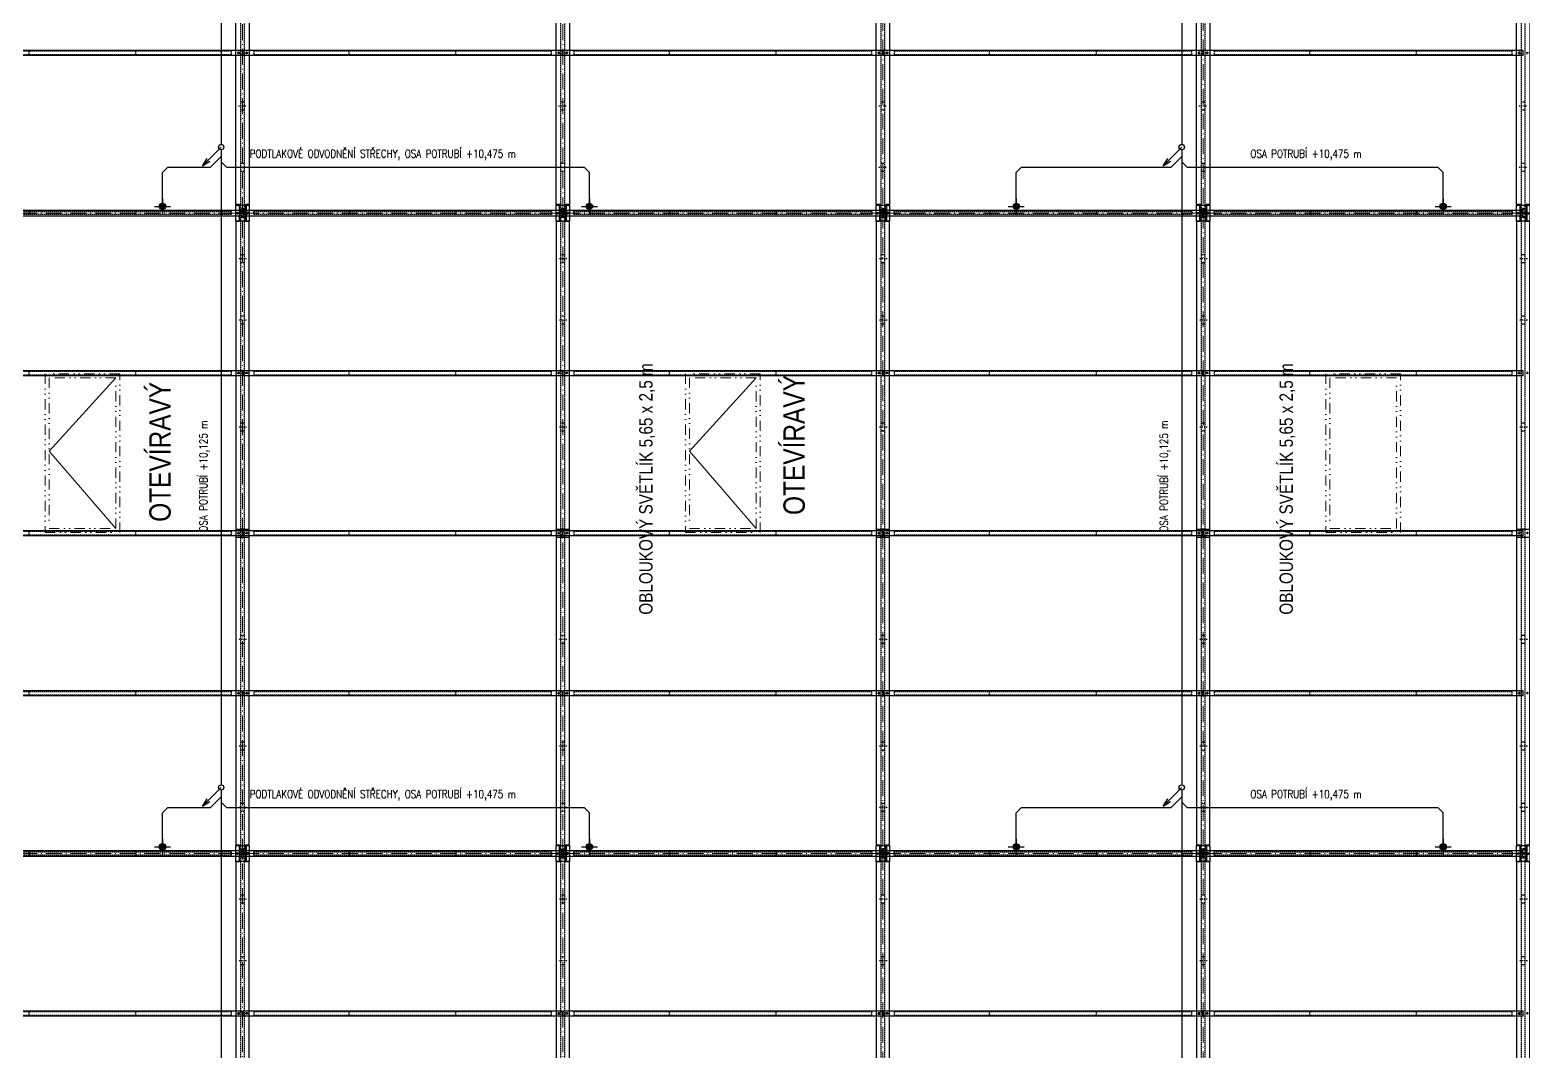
# Model space of a CAD drawing. Header units: millimetres. Extents: x 325046 to 1268204, y 1875583 to 2761998.
# Drawn here: x 746108 to 802074, y 2119334 to 2157608 of the extents above; entities that cross this region are included whole.
import ezdxf

# ---------------------------------------------------------------- set-up
doc = ezdxf.new("R2010")
doc.units = ezdxf.units.MM
doc.header["$LTSCALE"] = 100
for name, pattern in [('ACAD_ISO10W100', [18.5, 12, -3, 0.5, -3]), ('DASHDOT', [1, 0.5, -0.25, 0, -0.25]), ('DASHED', [0.75, 0.5, -0.25]), ('DIVIDE', [31.75, 12.7, -6.35, 0, -6.35, 0, -6.35]), ('SO02_F11anp01$0${ Leader Line}', [0])]:
    doc.linetypes.add(name, pattern=pattern)
for name, color, linetype in [('025', 1, 'Continuous'), ('035', 7, 'Continuous'), ('070', 6, 'Continuous'), ('DEHA', 2, 'Continuous'), ('KOTY', 2, 'Continuous'), ('POPIS', 7, 'Continuous')]:
    doc.layers.add(name, color=color, linetype=linetype)
for name, color, linetype, lineweight, true_color in [('Korabek-text', 7, 'Continuous', 0, 0x7a7a7a), ('Korabek-trasy', 7, 'Continuous', 30, 0x7478c3), ('Korabek-vpuste', 7, 'Continuous', 30, 0x6f7ceb), ('Světlíky', 7, 'DIVIDE', 15, 0xf81696)]:
    doc.layers.add(name, color=color, linetype=linetype, lineweight=lineweight, true_color=true_color)
doc.layers.add('Objekty - osy', color=5, linetype='ACAD_ISO10W100', lineweight=20)
doc.layers.add('TENKÉ', color=9, linetype='Continuous', lineweight=9)
doc.layers.add('Příprava na dock', color=7, linetype='Continuous', true_color=0x616161)
doc.styles.add('ARIAL NARROW', font='ARIALN.TTF')
doc.styles.add('ROMANS', font='romans.shx', dxfattribs={"width": 0.8})

# ---------------------------------------------------------------- blocks, each defined once
blk = doc.blocks.new('L1_PU')
at = {"layer": '035', "color": 0}
blk.add_lwpolyline([(1717306, -4886866), (1705346, -4886866), (1705346, -4886666), (1717306, -4886666)], close=True, dxfattribs=at)
at = {"layer": '035'}
for points in [[(1705446, -4886746), (1705506, -4886746), (1705506, -4886786), (1705446, -4886786)], [(1717206, -4886746), (1717146, -4886746), (1717146, -4886786), (1717206, -4886786)]]:
    blk.add_lwpolyline(points, close=True, dxfattribs=at)
at = {"layer": '035', "color": 0, "linetype": 'DASHED'}
blk.add_lwpolyline([(1716906, -4886706), (1705746, -4886706), (1705746, -4886826), (1716906, -4886826)], close=True, dxfattribs=at)
at = {"layer": '035', "linetype": 'DASHED'}
for points in [[(1709326, -4886826), (1709326, -4886706)], [(1713326, -4886826), (1713326, -4886706)]]:
    blk.add_lwpolyline(points, dxfattribs=at)
at = {"layer": 'Příprava na dock', "linetype": 'DASHDOT', "ltscale": 0.5}
for points in [[(1705426, -4886766), (1705526, -4886766)], [(1705476, -4886716), (1705476, -4886816)], [(1717126, -4886766), (1717226, -4886766)], [(1717176, -4886716), (1717176, -4886816)]]:
    blk.add_lwpolyline(points, dxfattribs=at)
blk = doc.blocks.new('L1.1_PŮDORYS')
at = {"layer": '035'}
for points in [[(1507676, -5195314), (1507676, -5195314), (1507676, -5195314), (1507676, -5207274), (1507676, -5207274), (1507676, -5207274), (1507676, -5207274), (1507676, -5207274), (1507876, -5207274), (1507876, -5207274), (1507876, -5207274), (1507876, -5207274), (1507876, -5207274), (1507876, -5195314), (1507876, -5195314), (1507876, -5195314), (1507876, -5195314), (1507676, -5195314)], [(1507756, -5195454), (1507796, -5195454), (1507796, -5195514), (1507756, -5195514)], [(1507756, -5207134), (1507796, -5207134), (1507796, -5207074), (1507756, -5207074)]]:
    blk.add_lwpolyline(points, close=True, dxfattribs=at)
at = {"layer": '035', "linetype": 'DASHED'}
blk.add_lwpolyline([(1507836, -5195714), (1507836, -5206874), (1507716, -5206874), (1507716, -5195714)], close=True, dxfattribs=at)
for points in [[(1507716, -5199294), (1507836, -5199294)], [(1507716, -5203294), (1507836, -5203294)]]:
    blk.add_lwpolyline(points, dxfattribs=at)
at = {"layer": 'Příprava na dock', "linetype": 'DASHDOT', "ltscale": 0.5}
for points in [[(1507826, -5195484), (1507726, -5195484)], [(1507776, -5195534), (1507776, -5195434)], [(1507826, -5207104), (1507726, -5207104)], [(1507776, -5207154), (1507776, -5207054)]]:
    blk.add_lwpolyline(points, dxfattribs=at)
blk = doc.blocks.new('V1')
at = {"layer": '025'}
h = blk.add_hatch(color=256, dxfattribs=at)
h.dxf.hatch_style = 1
h.paths.add_polyline_path([(1708921, -4904766, -1), (1708901, -4904766, -1)])
h = blk.add_hatch(color=256, dxfattribs=at)
h.dxf.hatch_style = 1
h.paths.add_polyline_path([(1709201, -4904766, 1), (1709221, -4904766, 1)])
h = blk.add_hatch(color=256, dxfattribs=at)
h.dxf.hatch_style = 1
h.paths.add_polyline_path([(1708921, -4910766, -1), (1708901, -4910766, -1)])
h = blk.add_hatch(color=256, dxfattribs=at)
h.dxf.hatch_style = 1
h.paths.add_polyline_path([(1709201, -4910766, 1), (1709221, -4910766, 1)])
h = blk.add_hatch(color=256, dxfattribs=at)
h.dxf.hatch_style = 1
h.paths.add_polyline_path([(1708921, -4916766, -1), (1708901, -4916766, -1)])
h = blk.add_hatch(color=256, dxfattribs=at)
h.dxf.hatch_style = 1
h.paths.add_polyline_path([(1709201, -4916766, 1), (1709221, -4916766, 1)])
at = {"layer": '025', "linetype": 'DASHED', "ltscale": 0.5}
for centre in [(1709061, -4898916), (1709061, -4922616)]:
    blk.add_circle(centre, 12.5, dxfattribs=at)
at = {"layer": '025'}
for centre in [(1708911, -4904766), (1709211, -4904766), (1708911, -4910766), (1709211, -4910766), (1708911, -4916766), (1709211, -4916766)]:
    blk.add_circle(centre, 10, dxfattribs=at)
at = {"layer": '035'}
blk.add_lwpolyline([(1708951, -4922446), (1708811, -4922446), (1708811, -4922446), (1708811, -4922446), (1708811, -4899086), (1708951, -4899086), (1708951, -4898786), (1709171, -4898786), (1709171, -4899086), (1709171, -4899086), (1709311, -4899086), (1709311, -4922446), (1709311, -4922446), (1709311, -4922446), (1709171, -4922446), (1709171, -4922746), (1708951, -4922746)], close=True, dxfattribs=at)
at = {"layer": '035', "linetype": 'DASHED'}
blk.add_lwpolyline([(1709126, -4898786), (1708996, -4898786), (1708996, -4922746), (1709126, -4922746)], close=True, dxfattribs=at)
at = {"layer": '035', "linetype": 'DASHED', "ltscale": 0.8}
for points in [[(1709126, -4900336), (1708996, -4900336)], [(1709126, -4900636), (1708996, -4900636)], [(1709126, -4902636), (1708996, -4902636)], [(1709126, -4902936), (1708996, -4902936)], [(1709126, -4906636), (1708996, -4906636)], [(1709126, -4906936), (1708996, -4906936)], [(1709121, -4910616), (1709001, -4910616)], [(1709121, -4910916), (1709001, -4910916)], [(1709126, -4914596), (1708996, -4914596)], [(1709126, -4914896), (1708996, -4914896)], [(1709126, -4918596), (1708996, -4918596)], [(1709126, -4918896), (1708996, -4918896)], [(1709126, -4920896), (1708996, -4920896)], [(1709126, -4921196), (1708996, -4921196)]]:
    blk.add_lwpolyline(points, dxfattribs=at)
at = {"layer": '035'}
for points in [[(1708811, -4910616), (1709311, -4910616)], [(1708811, -4910916), (1709311, -4910916)]]:
    blk.add_lwpolyline(points, dxfattribs=at)
at = {"layer": 'Příprava na dock', "linetype": 'DASHDOT', "ltscale": 0.2}
for points in [[(1709011, -4898916), (1709111, -4898916)], [(1709061, -4898966), (1709061, -4898866)], [(1709111, -4922616), (1709011, -4922616)], [(1709061, -4922666), (1709061, -4922566)]]:
    blk.add_lwpolyline(points, dxfattribs=at)
at = {"layer": 'Příprava na dock', "linetype": 'DASHDOT', "ltscale": 0.8}
for points in [[(1709216, -4900486), (1708906, -4900486)], [(1709216, -4902786), (1708906, -4902786)], [(1709216, -4906786), (1708906, -4906786)], [(1709216, -4914746), (1708906, -4914746)], [(1709216, -4918746), (1708906, -4918746)], [(1709216, -4921046), (1708906, -4921046)]]:
    blk.add_lwpolyline(points, dxfattribs=at)
at = {"layer": 'Příprava na dock', "linetype": 'DASHDOT', "ltscale": 0.5}
for points in [[(1708861, -4904766), (1708961, -4904766)], [(1708911, -4904816), (1708911, -4904716)], [(1709261, -4904766), (1709161, -4904766)], [(1709211, -4904816), (1709211, -4904716)], [(1708861, -4910766), (1708961, -4910766)], [(1708911, -4910816), (1708911, -4910716)], [(1709261, -4910766), (1709161, -4910766)], [(1709211, -4910816), (1709211, -4910716)], [(1708861, -4916766), (1708961, -4916766)], [(1708911, -4916816), (1708911, -4916716)], [(1709261, -4916766), (1709161, -4916766)], [(1709211, -4916816), (1709211, -4916716)]]:
    blk.add_lwpolyline(points, dxfattribs=at)
blk = doc.blocks.new('S1 STŘECHA')
at = {"layer": '025'}
h = blk.add_hatch(color=256, dxfattribs=at)
h.dxf.hatch_style = 1
edge = h.paths.add_edge_path()
edge.add_arc((1682139, -5081019), 10, 0, 360)
h = blk.add_hatch(color=256, dxfattribs=at)
h.dxf.hatch_style = 1
edge = h.paths.add_edge_path()
edge.add_arc((1682519, -5081019), 10, 0, 360)
for centre in [(1682139, -5081019), (1682519, -5081019)]:
    blk.add_circle(centre, 10, dxfattribs=at)
at = {"layer": '035', "linetype": 'DASHED'}
for centre in [(1682329, -5080869), (1682329, -5081169)]:
    blk.add_circle(centre, 30, dxfattribs=at)
at = {"layer": '070', "ltscale": 0.5}
blk.add_lwpolyline([(1682079, -5080719), (1682579, -5080719), (1682579, -5081319), (1682079, -5081319)], close=True, dxfattribs=at)
for points in [[(1682199, -5080719), (1682199, -5081319)], [(1682459, -5080719), (1682459, -5081319)]]:
    blk.add_lwpolyline(points, dxfattribs=at)
at = {"layer": 'Příprava na dock', "linetype": 'DASHDOT', "ltscale": 0.5}
for points in [[(1682189, -5081019), (1682089, -5081019)], [(1682139, -5081069), (1682139, -5080969)], [(1682279, -5080869), (1682379, -5080869)], [(1682329, -5080819), (1682329, -5080919)], [(1682569, -5081019), (1682469, -5081019)], [(1682519, -5081069), (1682519, -5080969)], [(1682279, -5081169), (1682379, -5081169)], [(1682329, -5081119), (1682329, -5081219)]]:
    blk.add_lwpolyline(points, dxfattribs=at)
blk = doc.blocks.new('V2')
at = {"layer": '025'}
h = blk.add_hatch(color=256, dxfattribs=at)
h.dxf.hatch_style = 1
h.paths.add_polyline_path([(1705186, -4880766, -1), (1705166, -4880766, -1)])
h = blk.add_hatch(color=256, dxfattribs=at)
h.dxf.hatch_style = 1
h.paths.add_polyline_path([(1705466, -4880766, 1), (1705486, -4880766, 1)])
h = blk.add_hatch(color=256, dxfattribs=at)
h.dxf.hatch_style = 1
h.paths.add_polyline_path([(1705186, -4886766, -1), (1705166, -4886766, -1)])
h = blk.add_hatch(color=256, dxfattribs=at)
h.dxf.hatch_style = 1
h.paths.add_polyline_path([(1705466, -4886766, 1), (1705486, -4886766, 1)])
h = blk.add_hatch(color=256, dxfattribs=at)
h.dxf.hatch_style = 1
h.paths.add_polyline_path([(1705186, -4892766, -1), (1705166, -4892766, -1)])
h = blk.add_hatch(color=256, dxfattribs=at)
h.dxf.hatch_style = 1
h.paths.add_polyline_path([(1705466, -4892766, 1), (1705486, -4892766, 1)])
at = {"layer": 'Příprava na dock'}
h = blk.add_hatch(dxfattribs=at)
h.set_pattern_fill('ANSI31', color=256, scale=250, angle=180)
h.set_pattern_definition([(225, (602695.915, -9703834.77), (22.09708691, -22.09708691), [])])
edge = h.paths.add_edge_path()
edge.add_arc((1705326, -4876786), 50, 0, 360)
at = {"layer": '025', "linetype": 'DASHED', "ltscale": 0.5}
for centre in [(1705326, -4874866), (1705326, -4898616)]:
    blk.add_circle(centre, 12.5, dxfattribs=at)
at = {"layer": '025'}
for centre, radius in [((1705326, -4876786), 50), ((1705176, -4880766), 10), ((1705476, -4880766), 10), ((1705176, -4886766), 10), ((1705476, -4886766), 10), ((1705176, -4892766), 10), ((1705476, -4892766), 10)]:
    blk.add_circle(centre, radius, dxfattribs=at)
at = {"layer": '035'}
blk.add_lwpolyline([(1705216, -4875036), (1705076, -4875036), (1705076, -4875036), (1705076, -4875036), (1705076, -4898446), (1705216, -4898446), (1705216, -4898746), (1705436, -4898746), (1705436, -4898446), (1705436, -4898446), (1705576, -4898446), (1705576, -4875036), (1705576, -4875036), (1705576, -4875036), (1705436, -4875036), (1705436, -4874736), (1705216, -4874736)], close=True, dxfattribs=at)
for points in [[(1705216, -4874836), (1705436, -4874836)], [(1705076, -4886616), (1705576, -4886616)], [(1705076, -4886916), (1705576, -4886916)]]:
    blk.add_lwpolyline(points, dxfattribs=at)
at = {"layer": '035', "linetype": 'DASHED'}
blk.add_lwpolyline([(1705391, -4874736), (1705261, -4874736), (1705261, -4898746), (1705391, -4898746)], close=True, dxfattribs=at)
at = {"layer": '035', "linetype": 'DASHED', "ltscale": 0.8}
for points in [[(1705391, -4876336), (1705261, -4876336)], [(1705391, -4876636), (1705261, -4876636)], [(1705391, -4878636), (1705261, -4878636)], [(1705391, -4878936), (1705261, -4878936)], [(1705391, -4882636), (1705261, -4882636)], [(1705391, -4882936), (1705261, -4882936)], [(1705386, -4886616), (1705266, -4886616)], [(1705386, -4886916), (1705266, -4886916)], [(1705391, -4890596), (1705261, -4890596)], [(1705391, -4890896), (1705261, -4890896)], [(1705391, -4894596), (1705261, -4894596)], [(1705391, -4894896), (1705261, -4894896)], [(1705391, -4896896), (1705261, -4896896)], [(1705391, -4897196), (1705261, -4897196)]]:
    blk.add_lwpolyline(points, dxfattribs=at)
at = {"layer": 'DEHA', "color": 3, "linetype": 'DASHDOT', "ltscale": 0.9}
for points in [[(1705523, -4876786), (1705129, -4876786)], [(1705326, -4876589), (1705326, -4876983)]]:
    blk.add_lwpolyline(points, dxfattribs=at)
at = {"layer": 'Příprava na dock', "linetype": 'DASHDOT', "ltscale": 0.2}
for points in [[(1705276, -4874866), (1705376, -4874866)], [(1705326, -4874916), (1705326, -4874816)], [(1705376, -4898616), (1705276, -4898616)], [(1705326, -4898666), (1705326, -4898566)]]:
    blk.add_lwpolyline(points, dxfattribs=at)
at = {"layer": 'Příprava na dock', "linetype": 'DASHDOT', "ltscale": 0.8}
for points in [[(1705481, -4876486), (1705171, -4876486)], [(1705481, -4878786), (1705171, -4878786)], [(1705481, -4882786), (1705171, -4882786)], [(1705481, -4890746), (1705171, -4890746)], [(1705481, -4894746), (1705171, -4894746)], [(1705481, -4897046), (1705171, -4897046)]]:
    blk.add_lwpolyline(points, dxfattribs=at)
at = {"layer": 'Příprava na dock', "linetype": 'DASHDOT', "ltscale": 0.5}
for points in [[(1705176, -4880816), (1705176, -4880716)], [(1705476, -4880816), (1705476, -4880716)], [(1705126, -4880766), (1705226, -4880766)], [(1705526, -4880766), (1705426, -4880766)], [(1705126, -4886766), (1705226, -4886766)], [(1705176, -4886816), (1705176, -4886716)], [(1705526, -4886766), (1705426, -4886766)], [(1705476, -4886816), (1705476, -4886716)], [(1705126, -4892766), (1705226, -4892766)], [(1705176, -4892816), (1705176, -4892716)], [(1705526, -4892766), (1705426, -4892766)], [(1705476, -4892816), (1705476, -4892716)]]:
    blk.add_lwpolyline(points, dxfattribs=at)
blk = doc.blocks.new('vpust_tučně')
at = {"layer": 'Korabek-vpuste'}
for p, q in [((53.146, 90.671), (53.146, 91.171)), ((52.896, 90.921), (53.396, 90.921))]:
    blk.add_line(p, q, dxfattribs=at)
for radius in [0.1, 0.075, 0.05]:
    blk.add_circle((53.146, 90.921), radius, dxfattribs=at)
blk = doc.blocks.new('A$C73023567')
at = {"layer": 'Korabek-trasy'}
for p, q in [((47475, 122275.6), (47475, 103415.6)), ((83475, 122275.6), (83475, 103415.6)), ((47475, 103315.6), (46777.7, 102618.2)), ((47475, 103215.6), (47475, 79415.6)), ((83475, 103315.6), (82777.7, 102618.2)), ((83475, 103215.6), (83475, 79415.6)), ((45475.3, 102565.6), (45275, 102365.2)), ((45475.3, 102565.6), (47074.3, 102565.6)), ((46777.7, 102618.2), (46948.4, 102892.8)), ((46777.7, 102618.2), (47052.3, 102788.9)), ((47475, 102966.2), (47074.3, 102565.6)), ((47475, 102765.9), (47675.3, 102565.6)), ((47675.3, 102565.6), (61074.7, 102565.6)), ((61074.7, 102565.6), (61275, 102365.2)), ((77475.3, 102565.6), (77275, 102365.2)), ((77475.3, 102565.6), (83074.3, 102565.6)), ((82777.7, 102618.2), (82948.4, 102892.8)), ((82777.7, 102618.2), (83052.3, 102788.9)), ((83475, 102966.2), (83074.3, 102565.6)), ((83475, 102765.9), (83675.3, 102565.6)), ((83675.3, 102565.6), (93074.7, 102565.6)), ((93074.7, 102565.6), (93275, 102365.2)), ((45275, 101095.6), (45275, 102365.2)), ((61275, 101095.6), (61275, 102365.2)), ((77275, 101095.6), (77275, 102365.2)), ((93275, 101095.6), (93275, 102365.2)), ((47475, 79315.6), (46777.7, 78618.2)), ((47475, 78966.2), (47074.3, 78565.6)), ((47475, 79215.6), (47475, 55415.6)), ((83475, 79315.6), (82777.7, 78618.2)), ((83475, 78966.2), (83074.3, 78565.6)), ((83475, 79215.6), (83475, 55415.6)), ((45475.3, 78565.6), (45275, 78365.2)), ((45275, 77095.6), (45275, 78365.2)), ((45475.3, 78565.6), (47074.3, 78565.6)), ((46777.7, 78618.2), (46948.4, 78892.8)), ((46777.7, 78618.2), (47052.3, 78788.9)), ((47475, 78765.9), (47675.3, 78565.6)), ((47675.3, 78565.6), (61074.7, 78565.6)), ((61074.7, 78565.6), (61275, 78365.2)), ((61275, 77095.6), (61275, 78365.2)), ((77475.3, 78565.6), (77275, 78365.2)), ((77275, 77095.6), (77275, 78365.2)), ((77475.3, 78565.6), (83074.3, 78565.6)), ((82777.7, 78618.2), (82948.4, 78892.8)), ((82777.7, 78618.2), (83052.3, 78788.9)), ((83475, 78765.9), (83675.3, 78565.6)), ((83675.3, 78565.6), (93074.7, 78565.6)), ((93074.7, 78565.6), (93275, 78365.2)), ((93275, 77095.6), (93275, 78365.2))]:
    blk.add_line(p, q, dxfattribs=at)
for centre in [(47475, 103315.6), (83475, 103315.6), (47475, 79315.6), (83475, 79315.6)]:
    blk.add_circle(centre, 100, dxfattribs=at)
at = {"layer": 'Korabek-vpuste', "xscale": 1200, "yscale": 1200, "zscale": 1200, "rotation": 269.9999999927888}
for p in [(-63830.6, 164870.4), (-47830.6, 164870.4), (-31830.6, 164870.4), (-15830.6, 164870.4), (-63830.6, 140870.4), (-47830.6, 140870.4), (-31830.6, 140870.4), (-15830.6, 140870.4)]:
    blk.add_blockref('vpust_tučně', p, dxfattribs=at)
at = {"layer": 'Korabek-text', "char_height": 300, "width": 28411.347, "attachment_point": 7, "style": 'ROMANS'}
for s, insert, rotation in [('PODTLAKOVÉ ODVODNĚNÍ STŘECHY, OSA POTRUBÍ +10,475 m', (48542.9, 102827), 0), ('OSA POTRUBÍ +10,475 m', (86047.3, 102827), 0), ('OSA POTRUBÍ +10,125 m', (47048.2, 88901.8), 90), ('OSA POTRUBÍ +10,125 m', (83048.2, 88901.8), 90), ('PODTLAKOVÉ ODVODNĚNÍ STŘECHY, OSA POTRUBÍ +10,475 m', (48542.9, 78827), 0), ('OSA POTRUBÍ +10,475 m', (86047.3, 78827), 0)]:
    blk.add_mtext(s, dxfattribs=dict(at, insert=insert, rotation=rotation))

msp = doc.modelspace()

# ---------------------------------------------------------------- linework, layer by layer
at = {"layer": 'Objekty - osy', "ltscale": 0.5}
for points in [[(754078.7, 2195743.4), (754078.7, 2053743.4)], [(766078.7, 2195743.4), (766078.7, 2053743.4)], [(778078.7, 2175743.4), (778078.7, 2053743.4)], [(790078.7, 2175743.4), (790078.7, 2053743.4)], [(705078.7, 2150743.4), (1079078.7, 2150743.4)], [(705078.7, 2126743.4), (1079078.7, 2126743.4)]]:
    msp.add_lwpolyline(points, dxfattribs=at)
at = {"layer": 'Světlíky', "ltscale": 0.3}
for points in [[(746678.7, 2138768.4), (749478.7, 2138768.4), (749478.7, 2144718.4), (746678.7, 2144718.4)], [(770678.7, 2138768.4), (773478.7, 2138768.4), (773478.7, 2144718.4), (770678.7, 2144718.4)], [(794678.7, 2138768.4), (797478.7, 2138768.4), (797478.7, 2144718.4), (794678.7, 2144718.4)], [(746828.7, 2138918.4), (749328.7, 2138918.4), (749328.7, 2144568.4), (746828.7, 2144568.4)], [(770828.7, 2138918.4), (773328.7, 2138918.4), (773328.7, 2144568.4), (770828.7, 2144568.4)], [(794828.7, 2138918.4), (797328.7, 2138918.4), (797328.7, 2144568.4), (794828.7, 2144568.4)]]:
    msp.add_lwpolyline(points, close=True, dxfattribs=at)
at = {"layer": 'TENKÉ', "linetype": 'ByBlock', "ltscale": 100}
for points in [[(749328.7, 2144568.4), (746828.7, 2141818.4), (749328.7, 2138918.4)], [(773328.7, 2144568.4), (770828.7, 2141818.4), (773328.7, 2138918.4)]]:
    msp.add_lwpolyline(points, dxfattribs=at)

# ---------------------------------------------------------------- block references
at = {"layer": '035', "xscale": -1}
for p in [(2459404.5, 7049509.2), (2471404.5, 7049509.2), (2483404.5, 7049509.2), (2495404.5, 7049509.2), (2507404.5, 7049509.2)]:
    msp.add_blockref('V2', p, dxfattribs=at)
at = {"layer": '035'}
for name, p in [('L1_PU', (-963247.1, 7043509.2)), ('L1_PU', (-951247.1, 7043509.2)), ('L1_PU', (-939247.1, 7043509.2)), ('L1_PU', (-927247.1, 7043509.2)), ('L1_PU', (-915247.1, 7043509.2)), ('S1 STŘECHA', (-928250.2, 7231762)), ('S1 STŘECHA', (-916250.2, 7231762)), ('S1 STŘECHA', (-904250.2, 7231762)), ('S1 STŘECHA', (-892250.2, 7231762)), ('S1 STŘECHA', (-880250.2, 7231762)), ('L1_PU', (-963247.1, 7031509.2)), ('L1_PU', (-951247.1, 7031509.2)), ('L1_PU', (-939247.1, 7031509.2)), ('L1_PU', (-927247.1, 7031509.2)), ('L1_PU', (-915247.1, 7031509.2)), ('L1_PU', (-963247.1, 7025509.2)), ('L1_PU', (-951247.1, 7025509.2)), ('L1_PU', (-939247.1, 7025509.2)), ('L1_PU', (-927247.1, 7025509.2)), ('L1_PU', (-915247.1, 7025509.2)), ('L1_PU', (-963247.1, 7019509.2)), ('L1_PU', (-951247.1, 7019509.2)), ('L1_PU', (-939247.1, 7019509.2)), ('L1_PU', (-927247.1, 7019509.2)), ('L1_PU', (-915247.1, 7019509.2)), ('S1 STŘECHA', (-928250.2, 7207762)), ('S1 STŘECHA', (-916250.2, 7207762)), ('S1 STŘECHA', (-904250.2, 7207762)), ('S1 STŘECHA', (-892250.2, 7207762)), ('S1 STŘECHA', (-880250.2, 7207762)), ('L1_PU', (-963247.1, 7007509.2)), ('L1_PU', (-951247.1, 7007509.2)), ('L1_PU', (-939247.1, 7007509.2)), ('L1_PU', (-927247.1, 7007509.2)), ('L1_PU', (-915247.1, 7007509.2))]:
    msp.add_blockref(name, p, dxfattribs=at)
at = {"layer": '035', "xscale": -1, "rotation": 180}
for p in [(-954982.6, -2772022.4), (-942982.6, -2772022.4), (-930982.6, -2772022.4), (-918982.6, -2772022.4), (-906982.6, -2772022.4), (-954982.6, -2796022.4), (-942982.6, -2796022.4), (-930982.6, -2796022.4), (-918982.6, -2796022.4), (-906982.6, -2796022.4)]:
    msp.add_blockref('V1', p, dxfattribs=at)
at = {"layer": 'Korabek-trasy', "linetype": 'SO02_F11anp01$0${ Leader Line}'}
msp.add_blockref('A$C73023567', (705803.7, 2049897.9), dxfattribs=at)
at = {"layer": 'KOTY', "rotation": 270}
for p in [(5949372.5, 3658519.8), (5961372.5, 3658519.8), (5973372.5, 3658519.8), (5985372.5, 3658519.8), (5997372.5, 3658519.8), (5949372.5, 3634519.8), (5961372.5, 3634519.8), (5973372.5, 3634519.8), (5985372.5, 3634519.8), (5997372.5, 3634519.8)]:
    msp.add_blockref('L1.1_PŮDORYS', p, dxfattribs=at)

# ---------------------------------------------------------------- texts
at = {"layer": 'POPIS', "linetype": 'ByBlock', "lineweight": 18, "width": 9505.374, "attachment_point": 9, "rotation": 90, "style": 'ARIAL NARROW'}
for s, insert, char_height in [('OBLOUKOVÝ SVĚTLÍK 5,65 x 2,5 m', (769537.6, 2145113.7), 500), ('OTEVÍRAVÝ', (775162.1, 2144671.3), 800), ('OBLOUKOVÝ SVĚTLÍK 5,65 x 2,5 m', (793537.6, 2145113.7), 500), ('OTEVÍRAVÝ', (751397.1, 2144415.4), 800)]:
    msp.add_mtext(s, dxfattribs=dict(at, insert=insert, char_height=char_height))

doc.saveas('drawing.dxf')
